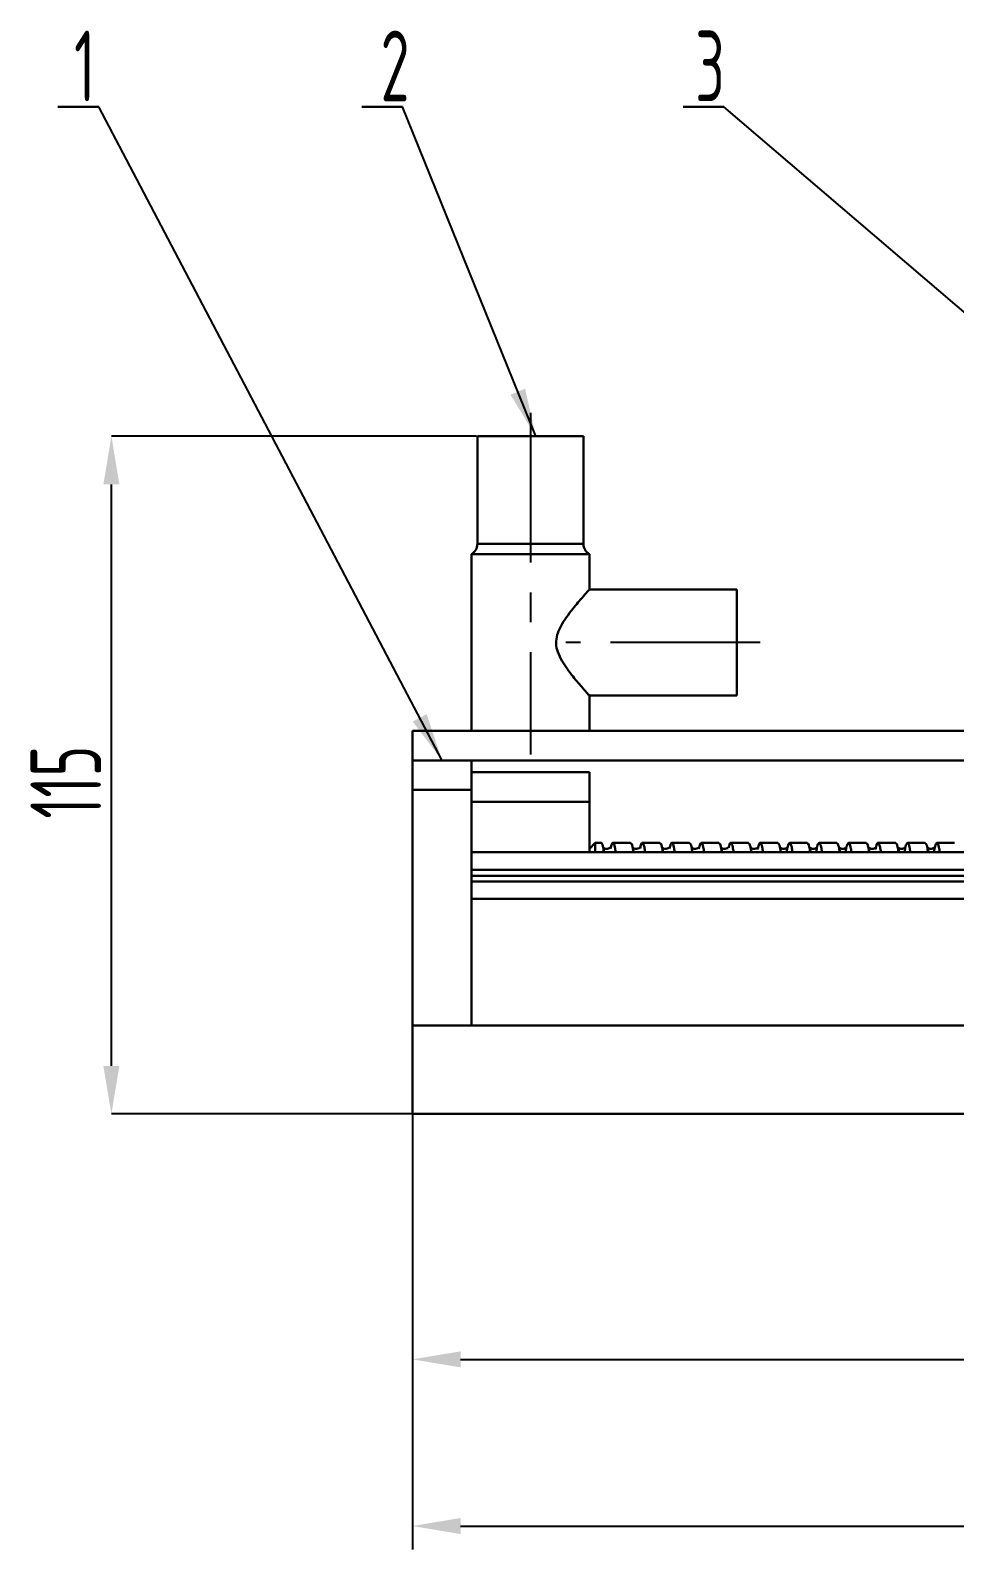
# Model space of a CAD drawing. Header units: millimetres. Extents: x 0 to 2384, y 0 to 647.
# Drawn here: x 82.1 to 160.6, y 363.2 to 492.1 of the extents above; entities that cross this region are included whole.
import ezdxf

# ---------------------------------------------------------------- set-up
doc = ezdxf.new("R2010")
doc.units = ezdxf.units.MM
doc.header["$PDSIZE"] = -1
doc.linetypes.add('CENTERX2', pattern=[20.32, 12.7, -2.54, 2.54, -2.54])
doc.layers.add('10', color=7, linetype='Continuous')
doc.styles.add('SLDTEXTSTYLE2', font='TXT', dxfattribs={"width": 0.7})
doc.dimstyles.new('ISO-25', dxfattribs={"dimtxt": 2.5, "dimasz": 2.5, "dimexe": 1.25, "dimexo": 0.625, "dimtad": 1, "dimtxsty": 'Standard', "dimcen": 2.5, "dimadec": 0, "dimazin": 0, "dimtfac": 1, "dimtmove": 0, "dimatfit": 3, "dimfxl": 1, "dimarcsym": 0})
doc.dimstyles.new('SLDDIMSTYLE0', dxfattribs={"dimtxt": 3.5, "dimasz": 4.08, "dimexe": 0, "dimexo": 0.0625, "dimgap": 0.875, "dimtad": 2, "dimlfac": 2, "dimrnd": 1e-09, "dimzin": 12, "dimdsep": 46, "dimtxsty": 'SLDTEXTSTYLE2', "dimsah": 1, "dimcen": 0.09, "dimadec": 0, "dimazin": 3, "dimtfac": 1, "dimtofl": 0, "dimtmove": 0, "dimatfit": 3, "dimfxl": 1, "dimfrac": 2, "dimtolj": 1, "dimtzin": 12, "dimarcsym": 0})
doc.dimstyles.new('SLDDIMSTYLE1', dxfattribs={"dimtxt": 0.18, "dimasz": 4.08, "dimexe": 0, "dimexo": 0.0625, "dimgap": 0, "dimtad": 0, "dimtih": 1, "dimtoh": 1, "dimdec": 0, "dimrnd": 1e-09, "dimzin": 0, "dimdsep": 46, "dimtxsty": 'Standard', "dimsah": 1, "dimcen": 0.09, "dimadec": 0, "dimazin": 0, "dimtfac": 4.08, "dimtdec": 0, "dimtofl": 0, "dimtmove": 0, "dimatfit": 3, "dimfxl": 1, "dimfrac": 2, "dimtolj": 1, "dimtzin": 0, "dimarcsym": 0})

# ---------------------------------------------------------------- blocks, each defined once
blk = doc.blocks.new('_D')
at = {"layer": '10', "color": 0, "lineweight": -2, "transparency": 16777216}
for p, q in [((120, 457.7), (89.01, 457.7)), ((89.01, 404.28), (89.01, 453.62)), ((114.5, 400.2), (89.01, 400.2))]:
    blk.add_line(p, q, dxfattribs=at)
at = {"layer": '10', "color": 0, "transparency": 16777216}
for points in [[(88.33, 453.62), (89.69, 453.62), (89.01, 457.7)], [(88.33, 404.28), (89.69, 404.28), (89.01, 400.2)]]:
    blk.add_solid(points, dxfattribs=at)
at = {"layer": 'Defpoints', "color": 0, "transparency": 16777216}
for p in [(89.01, 457.7), (120.06, 457.7), (114.56, 400.2)]:
    blk.add_point(p, dxfattribs=at)
at = {"layer": '10', "color": 0, "transparency": 16777216, "insert": (82.14, 428.35), "char_height": 3.5, "attachment_point": 2, "rotation": 90, "style": 'SLDTEXTSTYLE2'}
blk.add_mtext('\\A1;{\\Fgbenor|c134;\\H1.71429x;115}', dxfattribs=at)
blk = doc.blocks.new('SW_NOTE_0_1')
at = {"layer": '10', "color": 0}
for p, q in [((-3.46, 0), (0, 0)), ((0, 0), (-3.46, 0)), ((-3.46, 0), (0, 0)), ((0, 0), (-3.46, 0)), ((-3.46, 0), (0, 0)), ((0, 0), (-3.46, 0))]:
    blk.add_line(p, q, dxfattribs=at)
at = {"layer": '10', "color": 0, "insert": (-1.19, 6.45), "char_height": 6, "attachment_point": 2, "style": 'SLDTEXTSTYLE2'}
blk.add_mtext('{\\Fgbenor|c134;1}', dxfattribs=at)
blk = doc.blocks.new('SW_NOTE_0_2')
at = {"layer": '10', "color": 0}
for p, q in [((-3.46, 0), (0, 0)), ((0, 0), (-3.46, 0)), ((-3.46, 0), (0, 0)), ((0, 0), (-3.46, 0)), ((-3.46, 0), (0, 0)), ((0, 0), (-3.46, 0))]:
    blk.add_line(p, q, dxfattribs=at)
at = {"layer": '10', "color": 0, "insert": (-0.64, 6.45), "char_height": 6, "attachment_point": 2, "style": 'SLDTEXTSTYLE2'}
blk.add_mtext('{\\Fgbenor|c134;2}', dxfattribs=at)
blk = doc.blocks.new('SW_NOTE_0_3')
at = {"layer": '10', "color": 0}
for p, q in [((-3.46, 0), (0, 0)), ((0, 0), (-3.46, 0)), ((-3.46, 0), (0, 0)), ((0, 0), (-3.46, 0)), ((-3.46, 0), (0, 0)), ((0, 0), (-3.46, 0))]:
    blk.add_line(p, q, dxfattribs=at)
at = {"layer": '10', "color": 0, "insert": (-1.18, 6.45), "char_height": 6, "attachment_point": 2, "style": 'SLDTEXTSTYLE2'}
blk.add_mtext('{\\Fgbenor|c134;3}', dxfattribs=at)
blk = doc.blocks.new('*D99')
at = {"color": 0, "lineweight": -2, "transparency": 16777216}
for p, q in [((114.56, 400.2), (114.56, 363.24)), ((399.06, 400.2), (399.06, 363.24)), ((118.64, 365.24), (394.98, 365.24))]:
    blk.add_line(p, q, dxfattribs=at)
at = {"color": 0, "transparency": 16777216}
for points in [[(118.64, 365.92), (118.64, 364.56), (114.56, 365.24)], [(394.98, 365.92), (394.98, 364.56), (399.06, 365.24)]]:
    blk.add_solid(points, dxfattribs=at)
at = {"layer": 'Defpoints', "color": 0, "transparency": 16777216}
for p in [(114.56, 400.2), (399.06, 400.2), (399.06, 365.24)]:
    blk.add_point(p, dxfattribs=at)
at = {"color": 0, "transparency": 16777216, "insert": (256.81, 369.76), "char_height": 3.5, "attachment_point": 5}
blk.add_mtext('{\\Fgbenor|c134;\\H1.71429x;569}', dxfattribs=at)
blk = doc.blocks.new('*D100')
at = {"color": 0, "lineweight": -2, "transparency": 16777216}
for p, q in [((114.56, 400.2), (114.56, 377.38)), ((359.56, 400.2), (359.56, 377.38)), ((118.64, 379.38), (355.48, 379.38))]:
    blk.add_line(p, q, dxfattribs=at)
at = {"color": 0, "transparency": 16777216}
for points in [[(118.64, 380.06), (118.64, 378.7), (114.56, 379.38)], [(355.48, 380.06), (355.48, 378.7), (359.56, 379.38)]]:
    blk.add_solid(points, dxfattribs=at)
at = {"layer": 'Defpoints', "color": 0, "transparency": 16777216}
for p in [(114.56, 400.2), (359.56, 400.2), (359.56, 379.38)]:
    blk.add_point(p, dxfattribs=at)
at = {"color": 0, "transparency": 16777216, "insert": (237.06, 383.9), "char_height": 3.5, "attachment_point": 5}
blk.add_mtext('{\\Fgbenor|c134;\\H1.71429x;490}', dxfattribs=at)

msp = doc.modelspace()

# ---------------------------------------------------------------- linework, layer by layer
at = {"color": 7, "linetype": 'Continuous', "lineweight": 30}
for p, q in [((120.0633, 457.6987), (120.0633, 448.5648)), ((120.0633, 457.6987), (129.0633, 457.6987)), ((129.0633, 448.5648), (129.0633, 457.6987)), ((119.5633, 447.6987), (119.5633, 432.6987)), ((119.5633, 447.6987), (129.5633, 447.6987)), ((120.0633, 448.5648), (124.5633, 448.5648)), ((124.5633, 448.5648), (129.0633, 448.5648)), ((129.5633, 444.6698), (129.5633, 447.6987)), ((142.0633, 444.6987), (129.5374, 444.6987)), ((142.0633, 435.6987), (142.0633, 444.6987)), ((129.5633, 432.6987), (129.5633, 435.6987)), ((129.5633, 435.6987), (142.0633, 435.6987)), ((114.5633, 430.1987), (114.5633, 432.6987)), ((285.5488, 432.6987), (114.5633, 432.6987)), ((119.5633, 430.1987), (114.5633, 430.1987)), ((114.5633, 427.6987), (114.5633, 430.1987)), ((240.6988, 430.1987), (119.5633, 430.1987)), ((119.5633, 427.6987), (119.5633, 430.1987)), ((119.5633, 429.1987), (129.5633, 429.1987)), ((129.5633, 429.1987), (129.5633, 426.6987)), ((119.5633, 427.6987), (114.5633, 427.6987)), ((114.5633, 407.6987), (114.5633, 427.6987)), ((119.5633, 407.6987), (119.5633, 427.6987)), ((129.5633, 426.6987), (119.5633, 426.6987)), ((129.5633, 426.6987), (129.5633, 422.4153)), ((130.0633, 423.1987), (129.5633, 422.6987)), ((130.5527, 423.1987), (130.0633, 423.1987)), ((130.0633, 422.4153), (130.0633, 423.1987)), ((133.0533, 423.1987), (131.5533, 423.1987)), ((135.5533, 423.1987), (134.0533, 423.1987)), ((138.0533, 423.1987), (136.5533, 423.1987)), ((140.5533, 423.1987), (139.0533, 423.1987)), ((143.0533, 423.1987), (141.5533, 423.1987)), ((145.5533, 423.1987), (144.0533, 423.1987)), ((148.0533, 423.1987), (146.5533, 423.1987)), ((150.5533, 423.1987), (149.0533, 423.1987)), ((153.0533, 423.1987), (151.5533, 423.1987)), ((155.5533, 423.1987), (154.0533, 423.1987)), ((158.0533, 423.1987), (156.5533, 423.1987)), ((160.5533, 423.1987), (159.0533, 423.1987)), ((119.5633, 422.4153), (240.6988, 422.4153)), ((119.5633, 420.9153), (240.6988, 420.9153)), ((119.5633, 420.4153), (240.6988, 420.4153)), ((119.5633, 419.9153), (317.0633, 419.9153)), ((119.5633, 418.4487), (119.5633, 407.6987)), ((319.5633, 418.4487), (119.5633, 418.4487)), ((119.5633, 407.6987), (114.5633, 407.6987)), ((114.5633, 400.1987), (114.5633, 407.6987)), ((114.5633, 407.6987), (359.5633, 407.6987)), ((119.5633, 407.6987), (319.5633, 407.6987)), ((114.5633, 400.1987), (359.5633, 400.1987))]:
    msp.add_line(p, q, dxfattribs=at)
for centre, start, end in [((119.0633, 448.5648), 300, 0), ((130.0633, 448.5648), 180, 240)]:
    msp.add_arc(centre, 1, start, end, dxfattribs=at)
for points, knots in [([(129.5633, 435.6987), (129.5321, 435.7333), (129.4699, 435.8023), (128.9679, 436.366), (128.186, 437.2833), (127.3694, 438.3574), (126.8681, 439.342), (126.6999, 440.1204), (126.8236, 440.9698), (127.2318, 441.7816), (127.7597, 442.553), (128.4101, 443.3817), (129.0439, 444.1175), (129.5, 444.6285), (129.5258, 444.6571), (129.5374, 444.6698)], [0, 0, 0, 0, 0.081002557, 0.16164398, 0.274361523, 0.38982079, 0.447333338, 0.494944691, 0.542775855, 0.611406244, 0.674398313, 0.739096434, 0.848042704, 0.931887265, 1, 1, 1, 1]), ([(130.5527, 423.1803), (130.5565, 423.1863), (130.6044, 423.26), (130.6924, 423.0327), (130.7678, 422.5998), (130.8, 422.4153)], [0, 0, 0, 0, 0.048329292, 0.594423815, 1, 1, 1, 1]), ([(131.7989, 422.4153), (131.7755, 422.5641), (131.7085, 422.9892), (131.5888, 423.2353), (131.4741, 423.2028), (131.3997, 422.8654), (131.3708, 422.7339)], [0, 0, 0, 0, 0.16955436, 0.48419187, 0.79903595, 1, 1, 1, 1]), ([(133.0533, 423.1415), (133.075, 423.1517), (133.1418, 423.183), (133.2262, 422.9078), (133.2853, 422.5154), (133.3004, 422.4153)], [0, 0, 0, 0, 0.26503636, 0.81252699, 1, 1, 1, 1]), ([(134.2989, 422.4153), (134.2755, 422.5641), (134.2085, 422.9892), (134.0888, 423.2354), (133.9738, 423.2023), (133.8992, 422.8633), (133.8699, 422.7304)], [0, 0, 0, 0, 0.16920719, 0.48320047, 0.7973999, 1, 1, 1, 1]), ([(135.5533, 423.1415), (135.575, 423.1517), (135.6418, 423.183), (135.7262, 422.9078), (135.7853, 422.5154), (135.8004, 422.4153)], [0, 0, 0, 0, 0.26503636, 0.812526991, 1, 1, 1, 1]), ([(136.7989, 422.4153), (136.7755, 422.5641), (136.7085, 422.9892), (136.5888, 423.2358), (136.473, 423.2009), (136.3976, 422.8575), (136.3675, 422.7207)], [0, 0, 0, 0, 0.16826339, 0.48050528, 0.79295217, 1, 1, 1, 1]), ([(138.0533, 423.1415), (138.075, 423.1517), (138.1418, 423.183), (138.2262, 422.9078), (138.2853, 422.5154), (138.3004, 422.4153)], [0, 0, 0, 0, 0.26503636, 0.81252699, 1, 1, 1, 1]), ([(139.2989, 422.4153), (139.2755, 422.5641), (139.2085, 422.9891), (139.0888, 423.2365), (138.9715, 423.1983), (138.8945, 422.8467), (138.8629, 422.7024)], [0, 0, 0, 0, 0.16650791, 0.4754922, 0.78467936, 1, 1, 1, 1]), ([(140.5533, 423.1415), (140.575, 423.1517), (140.6418, 423.183), (140.7262, 422.9078), (140.7853, 422.5154), (140.8004, 422.4153)], [0, 0, 0, 0, 0.26503636, 0.81252699, 1, 1, 1, 1]), ([(141.7989, 422.4153), (141.7755, 422.5642), (141.7085, 422.9895), (141.5887, 423.2327), (141.4789, 423.2117), (141.4097, 422.9012), (141.3858, 422.7939)], [0, 0, 0, 0, 0.17567003, 0.50165623, 0.82785645, 1, 1, 1, 1]), ([(143.0533, 423.1415), (143.075, 423.1517), (143.1418, 423.183), (143.2262, 422.9078), (143.2853, 422.5154), (143.3004, 422.4153)], [0, 0, 0, 0, 0.26503636, 0.81252699, 1, 1, 1, 1]), ([(143.8318, 422.6295), (143.8353, 422.6488), (143.8528, 422.7461), (143.8435, 422.7707), (143.7706, 422.7474), (143.5968, 422.6813), (143.3769, 422.7209), (143.2747, 422.7877), (143.2255, 422.8293), (143.2699, 422.7114), (143.2916, 422.59), (143.3143, 422.4272), (143.3159, 422.4153)], [0, 0, 0, 0, 0.03775666, 0.19023609, 0.31200402, 0.41872617, 0.52663402, 0.58450651, 0.64379428, 0.7814482, 0.98391747, 1, 1, 1, 1]), ([(144.2989, 422.4153), (144.2755, 422.5641), (144.2085, 422.9893), (144.0888, 423.2346), (143.9756, 423.2055), (143.9028, 422.8764), (143.8754, 422.7524)], [0, 0, 0, 0, 0.17139374, 0.48944455, 0.80770418, 1, 1, 1, 1]), ([(145.5533, 423.1415), (145.575, 423.1517), (145.6418, 423.183), (145.7262, 422.9078), (145.7853, 422.5154), (145.8004, 422.4153)], [0, 0, 0, 0, 0.26503636, 0.81252699, 1, 1, 1, 1]), ([(146.7989, 422.4153), (146.7755, 422.5636), (146.7085, 422.9872), (146.5888, 423.2519), (146.4581, 423.1372), (146.3613, 422.8124), (146.3098, 422.457), (146.3038, 422.4153)], [0, 0, 0, 0, 0.14672669, 0.41900352, 0.69145911, 0.96375207, 1, 1, 1, 1]), ([(148.0533, 423.1415), (148.075, 423.1517), (148.1418, 423.183), (148.2262, 422.9078), (148.2853, 422.5154), (148.3004, 422.4153)], [0, 0, 0, 0, 0.26503636, 0.81252699, 1, 1, 1, 1]), ([(149.2989, 422.4153), (149.2755, 422.5636), (149.2085, 422.9872), (149.0888, 423.2519), (148.9581, 423.1372), (148.8613, 422.8124), (148.8098, 422.457), (148.8038, 422.4153)], [0, 0, 0, 0, 0.14672669, 0.41900352, 0.69145911, 0.96375207, 1, 1, 1, 1]), ([(150.5533, 423.1415), (150.575, 423.1517), (150.6418, 423.183), (150.7262, 422.9078), (150.7853, 422.5154), (150.8004, 422.4153)], [0, 0, 0, 0, 0.26503636, 0.81252699, 1, 1, 1, 1]), ([(151.7989, 422.4153), (151.7755, 422.5636), (151.7085, 422.9872), (151.5888, 423.2519), (151.4581, 423.1372), (151.3613, 422.8124), (151.3098, 422.457), (151.3038, 422.4153)], [0, 0, 0, 0, 0.14672669, 0.41900352, 0.69145911, 0.96375207, 1, 1, 1, 1]), ([(153.0533, 423.1415), (153.075, 423.1517), (153.1418, 423.183), (153.2262, 422.9078), (153.2853, 422.5154), (153.3004, 422.4153)], [0, 0, 0, 0, 0.26503636, 0.81252699, 1, 1, 1, 1]), ([(154.2989, 422.4153), (154.2755, 422.5641), (154.2085, 422.989), (154.0888, 423.2374), (153.9694, 423.1947), (153.8903, 422.8317), (153.8566, 422.6769)], [0, 0, 0, 0, 0.16412922, 0.46869946, 0.77346966, 1, 1, 1, 1]), ([(155.5533, 423.1415), (155.575, 423.1517), (155.6418, 423.183), (155.7262, 422.9078), (155.7853, 422.5154), (155.8004, 422.4153)], [0, 0, 0, 0, 0.26503636, 0.81252699, 1, 1, 1, 1]), ([(156.7989, 422.4153), (156.7755, 422.5636), (156.7085, 422.9872), (156.5888, 423.2519), (156.4581, 423.1372), (156.3613, 422.8124), (156.3098, 422.457), (156.3038, 422.4153)], [0, 0, 0, 0, 0.14672669, 0.41900352, 0.69145911, 0.96375207, 1, 1, 1, 1]), ([(158.0533, 423.1415), (158.075, 423.1517), (158.1418, 423.183), (158.2262, 422.9078), (158.2853, 422.5154), (158.3004, 422.4153)], [0, 0, 0, 0, 0.26503636, 0.81252699, 1, 1, 1, 1]), ([(159.2989, 422.4153), (159.2755, 422.5636), (159.2085, 422.9872), (159.0888, 423.2519), (158.9581, 423.1372), (158.8613, 422.8124), (158.8098, 422.457), (158.8038, 422.4153)], [0, 0, 0, 0, 0.14672669, 0.41900352, 0.69145911, 0.96375207, 1, 1, 1, 1]), ([(131.3484, 422.786), (131.3418, 422.7866), (131.3302, 422.7876), (131.1679, 422.6978), (130.9359, 422.6922), (130.7901, 422.773), (130.7297, 422.8032), (130.7863, 422.6631), (130.8127, 422.4643), (130.8193, 422.4153)], [0, 0, 0, 0, 0.13451777, 0.23612775, 0.36572314, 0.52005559, 0.6038276, 0.90226602, 1, 1, 1, 1]), ([(133.8476, 422.7811), (133.8407, 422.783), (133.828, 422.7866), (133.6773, 422.7003), (133.439, 422.6905), (133.2894, 422.7735), (133.2257, 422.8114), (133.2825, 422.6729), (133.3094, 422.473), (133.3171, 422.4153)], [0, 0, 0, 0, 0.130831104, 0.242128358, 0.371323623, 0.520351024, 0.600089688, 0.884554984, 1, 1, 1, 1]), ([(136.3441, 422.7729), (136.3372, 422.7766), (136.3238, 422.7839), (136.186, 422.7029), (135.9423, 422.689), (135.7894, 422.7737), (135.7236, 422.8168), (135.7817, 422.6788), (135.8085, 422.4796), (135.8172, 422.4153)], [0, 0, 0, 0, 0.12652466, 0.24766521, 0.37706536, 0.52159946, 0.59775409, 0.86998422, 1, 1, 1, 1]), ([(138.8376, 422.7614), (138.8311, 422.7673), (138.8174, 422.7794), (138.6939, 422.7053), (138.4454, 422.688), (138.2897, 422.773), (138.2447, 422.8072), (138.2494, 422.7689), (138.2799, 422.6561), (138.3045, 422.4892), (138.3154, 422.4153)], [0, 0, 0, 0, 0.11915016, 0.24926971, 0.37834719, 0.5182047, 0.59077432, 0.66543778, 0.85167529, 1, 1, 1, 1]), ([(141.3323, 422.7514), (141.3262, 422.7588), (141.3126, 422.7756), (141.201, 422.7076), (140.949, 422.6868), (140.7896, 422.7732), (140.7433, 422.8104), (140.7467, 422.7774), (140.7782, 422.6649), (140.8035, 422.496), (140.8156, 422.4153)], [0, 0, 0, 0, 0.11211307, 0.25180061, 0.38120373, 0.51705736, 0.58637817, 0.65691345, 0.83610945, 1, 1, 1, 1]), ([(146.295, 422.4153), (146.3119, 422.5079), (146.3456, 422.6925), (146.3426, 422.766), (146.271, 422.7473), (146.1142, 422.6848), (145.8969, 422.7157), (145.7994, 422.7713), (145.7434, 422.8107), (145.776, 422.718), (145.7948, 422.603), (145.8174, 422.4351), (145.8201, 422.4153)], [0, 0, 0, 0, 0.14147918, 0.28213262, 0.39727541, 0.49176955, 0.57654464, 0.62352134, 0.67351791, 0.7946399, 0.97569377, 1, 1, 1, 1]), ([(148.8328, 422.7565), (148.8335, 422.7628), (148.8376, 422.8004), (148.7645, 422.7294), (148.566, 422.6878), (148.4098, 422.7145), (148.285, 422.7811), (148.2763, 422.7875), (148.2759, 422.7155), (148.3071, 422.5869), (148.3268, 422.4374), (148.3297, 422.4153)], [0, 0, 0, 0, 0.03206445, 0.19171229, 0.3052754, 0.38498849, 0.4453338, 0.5524623, 0.72372771, 0.95902671, 1, 1, 1, 1]), ([(151.331, 422.7556), (151.3316, 422.7609), (151.336, 422.7997), (151.2668, 422.7301), (151.0666, 422.6877), (150.9097, 422.7145), (150.7859, 422.7806), (150.7746, 422.7893), (150.7732, 422.7236), (150.8039, 422.5964), (150.824, 422.445), (150.8279, 422.4153)], [0, 0, 0, 0, 0.02585884, 0.18912615, 0.30299472, 0.38267401, 0.44308132, 0.54828565, 0.71517641, 0.94396727, 1, 1, 1, 1]), ([(153.8231, 422.6563), (153.8303, 422.6929), (153.8481, 422.7839), (153.811, 422.7641), (153.6678, 422.7031), (153.4957, 422.692), (153.3281, 422.7497), (153.2714, 422.7948), (153.2684, 422.7418), (153.3011, 422.6106), (153.3226, 422.4496), (153.3272, 422.4153)], [0, 0, 0, 0, 0.099246705, 0.246946042, 0.354637517, 0.43051384, 0.494172951, 0.587216499, 0.736926324, 0.943900576, 1, 1, 1, 1]), ([(156.323, 422.753), (156.3198, 422.7614), (156.3131, 422.7789), (156.2225, 422.7209), (156.0514, 422.6897), (155.8866, 422.7206), (155.7815, 422.7811), (155.766, 422.7512), (155.7979, 422.6195), (155.8199, 422.4568), (155.8255, 422.4153)], [0, 0, 0, 0, 0.1050655, 0.22131968, 0.30166122, 0.3842998, 0.5045157, 0.68181137, 0.91871751, 1, 1, 1, 1]), ([(158.8282, 422.7637), (158.8272, 422.7715), (158.825, 422.7908), (158.7794, 422.7499), (158.6082, 422.6922), (158.4419, 422.7019), (158.2972, 422.7642), (158.2628, 422.7594), (158.2958, 422.6268), (158.3182, 422.4632), (158.3247, 422.4153)], [0, 0, 0, 0, 0.07373834, 0.1823677, 0.25720679, 0.35130988, 0.48494166, 0.6674896, 0.90252284, 1, 1, 1, 1])]:
    msp.add_open_spline(points, degree=3, knots=knots, dxfattribs=at)
at = {"layer": '10', "linetype": 'CENTERX2', "lineweight": 25}
for p, q in [((124.5633, 459.6987), (124.5633, 430.6987)), ((144.0633, 440.1987), (127.5633, 440.1987))]:
    msp.add_line(p, q, dxfattribs=at)

# ---------------------------------------------------------------- block references
at = {"layer": '10'}
for name, p in [('SW_NOTE_0_1', (87.9325, 485.6672)), ('SW_NOTE_0_2', (113.715, 485.6672)), ('SW_NOTE_0_3', (140.9802, 485.6672))]:
    msp.add_blockref(name, p, dxfattribs=at)

# ---------------------------------------------------------------- dimensions: what is measured, and where the dimension line sits
for base, p2, text, picture, middle in [((399.0633, 365.2369), (399.0633, 400.1987), '{\\Fgbenor|c134;\\H1.71429x;569}', '*D99', (256.8133, 369.7609)), ((359.5633, 379.3756), (359.5633, 400.1987), '{\\Fgbenor|c134;\\H1.71429x;490}', '*D100', (237.0633, 383.8996))]:
    dim = msp.add_linear_dim(base=base, p1=(114.5633, 400.1987), p2=p2, text=text, dimstyle='ISO-25', override={"dimtxt": 3.5, "dimasz": 4.08, "dimexe": 2, "dimexo": 0, "dimgap": 1.524, "dimtih": 1, "dimtoh": 1, "dimlfac": 2, "dimzin": 0, "dimadec": 2, "dimtzin": 0})
    dim.commit()
    dim.dimension.update_dxf_attribs({"geometry": picture, "text_midpoint": middle})
dim = msp.add_linear_dim(base=(89.0107, 457.6987), p1=(114.5633, 400.1987), p2=(120.0633, 457.6987), angle=90, text='{\\Fgbenor|c134;\\H1.71429x;<>}', dimstyle='SLDDIMSTYLE0', dxfattribs=at)
dim.commit()
dim.dimension.update_dxf_attribs({"geometry": '_D', "text_midpoint": (89.0107, 428.354), "dimtype": 160})

# ---------------------------------------------------------------- leaders
for points in [[(117.0633, 430.1987), (87.9325, 485.6672)], [(125.0186, 457.6987), (113.715, 485.6672)], [(219.5633, 418.4487), (140.9802, 485.6672)]]:
    msp.add_leader(points, dimstyle='SLDDIMSTYLE1', dxfattribs=at)

doc.saveas('drawing.dxf')
